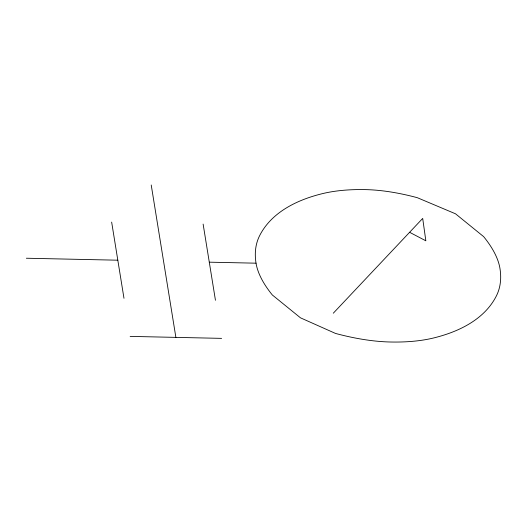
<?xml version="1.0" encoding="UTF-8"?>
<svg xmlns="http://www.w3.org/2000/svg" width="527" height="527" viewBox="0 0 527 527"><rect width="100%" height="100%" fill="white"/><g stroke="black" fill="none" stroke-linecap="round" stroke-linejoin="round"><path stroke-width="0.79" d="M333.295 313.209L422.694 218.415L425.842 240.806L409.604 232.295M26.35 258.23L117.817 260.2M209.285 262.176L256.036 263.184A142.942 59.729 24.2 0 0 272.334 294.982L300.476 317.827L335.482 333.426A151.783 63.424 24.2 0 0 390.323 342.003A223.87 93.549 24.2 0 0 434.037 337.866A338.209 141.328 24.2 0 0 496.289 296.095A223.87 93.549 24.2 0 0 499.952 268.441A142.942 59.729 24.2 0 0 483.654 236.643L455.512 213.797L417.312 197.697A142.942 59.729 24.2 0 0 365.666 189.621A223.87 93.549 24.2 0 0 321.951 193.758A338.209 141.328 24.2 0 0 259.699 235.536A223.87 93.549 24.2 0 0 256.036 263.184M130.149 336.391L221.61 338.367M203.119 224.08L215.451 300.271M151.223 184.997L175.88 337.379M111.652 222.104L123.983 298.295"/></g></svg>
